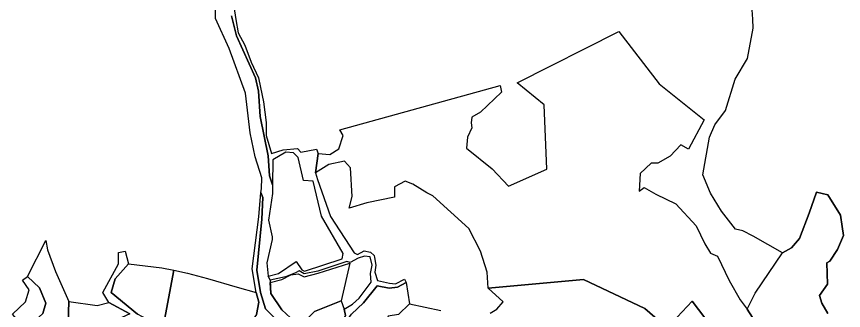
# Model space of a CAD drawing. Header units: metres. Extents: x 425810 to 429904, y 275710 to 280356.
# Drawn here: x 428198 to 428595.1, y 279371 to 279512 of the extents above; entities that cross this region are included whole.
import ezdxf

# ---------------------------------------------------------------- set-up
doc = ezdxf.new("R2010")
doc.units = ezdxf.units.M
doc.layers.add('00_지적', color=6, linetype='Continuous')

msp = doc.modelspace()

# ---------------------------------------------------------------- linework, layer by layer
at = {"layer": '00_지적', "linetype": 'Continuous', "flags": 128}
for points in [[(428331.02, 279358.1), (428317.61, 279371.8), (428315.13, 279379.58), (428313.41, 279390.39), (428315.75, 279414.77), (428316.34, 279425.14), (428315.29, 279427.59), (428315.57, 279429.31), (428315.81, 279434.64), (428312.62, 279444.73), (428310.18, 279456.22), (428308.02, 279475.25), (428300.16, 279496.72), (428293.5, 279511.19), (428293.68, 279522.34)], [(428301.57, 279522.23), (428303.31, 279510.57), (428304.37, 279504.24), (428307.66, 279498.33), (428310.67, 279490.22), (428314.21, 279482.67), (428315.21, 279477.96), (428316.61, 279471.12), (428317.9, 279461.19), (428317.87, 279454.88), (428320.42, 279446.32), (428326.08, 279448.11), (428332.95, 279448.64), (428334.5, 279446.98), (428341.97, 279448.32), (428342.88, 279446.29), (428341.51, 279437.06), (428342.49, 279433.8), (428348.74, 279416.03), (428360.2, 279398.68), (428361.65, 279397.79), (428364.94, 279399.59), (428368.03, 279398.99), (428369.77, 279397.39), (428369.88, 279396.34), (428370.51, 279392.78), (428370.07, 279389.34), (428371.35, 279385.33), (428377.17, 279384.01), (428379.99, 279383.79), (428384.37, 279385.98), (428385.11, 279384.33), (428380.97, 279382.22), (428376.93, 279381.68), (428371.12, 279382.74), (428364.54, 279374.61), (428358.92, 279369.2)], [(428587.65, 279369.47), (428584.63, 279374.4), (428583.53, 279378.19), (428587.36, 279383.63), (428587.03, 279393.79), (428588.62, 279394.69), (428592.17, 279400.17), (428595.09, 279406.99), (428594.45, 279411.26), (428593.72, 279416.71), (428587.64, 279426.41), (428582.18, 279427.74), (428578.63, 279417.61), (428573.97, 279405.52), (428570.1, 279401.07), (428565.82, 279398.58), (428551.79, 279406.68), (428546.81, 279409.22), (428543.27, 279410.07), (428536.56, 279418.59), (428531.22, 279427.3), (428527.55, 279436.01), (428530.71, 279454.21), (428533.4, 279460.1), (428538.45, 279466.89), (428543.02, 279481.98), (428549.05, 279491.96), (428551.7, 279506.53), (428551.58, 279510.76), (428551.25, 279515.32)], [(428301.16, 279512.32), (428303.57, 279502.74), (428312.73, 279482.61), (428314.23, 279476.25), (428314.97, 279464.02), (428318.85, 279445.26), (428319.51, 279435.65), (428320.85, 279431.34), (428320.98, 279427.07), (428319.02, 279414.25), (428320.72, 279406.31), (428320.79, 279404.97), (428318.11, 279393.84), (428318.9, 279387.37), (428319.79, 279385.49), (428320.04, 279379.06), (428325.4, 279371.25), (428331.7, 279365.59)], [(428355.9, 279368.51), (428355.27, 279371.64), (428359.38, 279373.98), (428362.6, 279376.82), (428368.28, 279384.53), (428367.96, 279388.75), (428368.75, 279392.79), (428367.73, 279396.66), (428365.16, 279397.1), (428362, 279396.03), (428358.14, 279393.96), (428356.61, 279394.51), (428342.73, 279389.76), (428336.07, 279388.48), (428333.77, 279389.99), (428332, 279389.01), (428327.11, 279387.16), (428319.79, 279385.49), (428318.9, 279387.37), (428323.77, 279388.72), (428332.24, 279394.4), (428335.05, 279390.43), (428336.29, 279389.91), (428354.3, 279395.78), (428354.92, 279398.25), (428344.47, 279416.29), (428340.46, 279433.05), (428335.77, 279433.28), (428333.27, 279444.47), (428330.93, 279446.56), (428327.29, 279446.94), (428321.13, 279443.24), (428320.85, 279431.34), (428319.51, 279435.65), (428318.85, 279445.26), (428314.97, 279464.02), (428314.23, 279476.25), (428312.73, 279482.61), (428303.57, 279502.74), (428301.16, 279512.32)], [(428544.62, 279346.15), (428522.42, 279375.51), (428510.46, 279362.65), (428499.73, 279371.98), (428470.23, 279385.83), (428424.49, 279381.75), (428424.04, 279389.42), (428420.87, 279399.44), (428415.2, 279410.26), (428397.94, 279426.03), (428395.08, 279427.36), (428388.36, 279431.6), (428384.55, 279433.08), (428379.42, 279430.39), (428379.42, 279425.36), (428366.25, 279422.7), (428357.8, 279420.03), (428359.18, 279425.69), (428358.43, 279439.49), (428355.42, 279442.57), (428347.9, 279440.99), (428341.51, 279437.06), (428342.88, 279446.29), (428348.38, 279445.81), (428352.74, 279448.49), (428354.8, 279454.9), (428353.17, 279457.69), (428430.21, 279478.89), (428430.84, 279475.8), (428420.86, 279466.23), (428416.58, 279463.82), (428416.26, 279461.06), (428416.7, 279458.64), (428414.51, 279454.08), (428414.12, 279448.92), (428426.45, 279438.95), (428434.21, 279430.67), (428452.59, 279438.72), (428451.31, 279469.73), (428438.45, 279480.21), (428487.3, 279504.87), (428506.62, 279479.68), (428528.24, 279462.43), (428528.24, 279462.43), (428520.65, 279448.46), (428516.98, 279450.48), (428511.93, 279445.07), (428506, 279441.71), (428502.8, 279441.66), (428497.51, 279436.79), (428497.04, 279428.27), (428499.44, 279429.92), (428504.91, 279426.87), (428514.65, 279422.21), (428524.32, 279411.56), (428528.54, 279402.98), (428531.17, 279398.53), (428534.66, 279396.96), (428540.26, 279385.31), (428545.41, 279376.07), (428548.86, 279371.55), (428551.48, 279367.61)], [(428313.2, 279368.98), (428314.38, 279374.91), (428312.99, 279379.64), (428311.21, 279390.89), (428314.29, 279415.98), (428314.29, 279415.98), (428315.29, 279427.59), (428316.34, 279425.14), (428315.75, 279414.77), (428313.41, 279390.39), (428315.13, 279379.58), (428317.61, 279371.8), (428331.02, 279358.1)], [(428551.48, 279367.61), (428548.86, 279371.55), (428548.86, 279371.55), (428552.64, 279379.35), (428565.82, 279398.58), (428570.1, 279401.07), (428573.97, 279405.52), (428578.63, 279417.61), (428582.18, 279427.74), (428587.64, 279426.41), (428593.72, 279416.71), (428594.45, 279411.26), (428595.09, 279406.99), (428592.17, 279400.17), (428588.62, 279394.69), (428587.03, 279393.79), (428587.36, 279383.63), (428583.53, 279378.19), (428584.63, 279374.4), (428587.65, 279369.47)], [(428252.41, 279369.42), (428242.39, 279374.77), (428239.39, 279379.61), (428246.9, 279393.28), (428246.88, 279398.82), (428250.17, 279399.43), (428251.72, 279393.29), (428245.41, 279386.16), (428243.37, 279379.55), (428256.12, 279369.26)], [(428425.48, 279369.63), (428428.58, 279371.68), (428431.74, 279375.09), (428424.49, 279381.75), (428470.23, 279385.83), (428499.73, 279371.98), (428510.46, 279362.65)], [(428381.4, 279369.11), (428386.77, 279374.21), (428386.77, 279374.21), (428401.78, 279370.91)]]:
    msp.add_lwpolyline(points, dxfattribs=at)
for points in [[(428216.71, 279389.64), (428223.09, 279375.22), (428222.74, 279364.83), (428208.58, 279355.77), (428204.71, 279364.02), (428210.69, 279369.5), (428212.11, 279374.51), (428208.98, 279381.82), (428203.32, 279387.33), (428211.98, 279404.48), (428212.87, 279400.15), (428216.71, 279389.64)], [(428353.84, 279375.54), (428341.11, 279370.56), (428334.85, 279364.18), (428331.7, 279365.6), (428325.41, 279371.25), (428320.05, 279379.06), (428319.84, 279384.38), (428325.39, 279385.9), (428329.65, 279388.06), (428333.26, 279388.51), (428336.08, 279387.09), (428342.77, 279388.81), (428358.1, 279393.74), (428353.84, 279375.54)], [(428251.72, 279393.29), (428267.82, 279391.48), (428273.51, 279390.31), (428268.57, 279363.89), (428260.83, 279366.65), (428256.12, 279369.26), (428243.37, 279379.55), (428245.41, 279386.16), (428251.72, 279393.29)], [(428273.51, 279390.31), (428280.05, 279388.92), (428289.75, 279386.35), (428303.89, 279382.15), (428312.99, 279379.64), (428314.38, 279374.91), (428313.2, 279368.98), (428306.97, 279360.46), (428303.11, 279356.42), (428291.56, 279357.75), (428280.75, 279359.84), (428273.01, 279362.3), (428268.57, 279363.89), (428273.51, 279390.31)], [(428203.32, 279387.33), (428208.98, 279381.82), (428212.11, 279374.51), (428210.69, 279369.5), (428204.71, 279364.02), (428200.2, 279364.38), (428196.11, 279369.21), (428202.28, 279375.13), (428204.04, 279380.92), (428200.8, 279385.59), (428203.32, 279387.33)], [(428386.77, 279374.21), (428381.4, 279369.11), (428376.45, 279368.27), (428374.25, 279361.51), (428375.04, 279357.62), (428377.39, 279355.14), (428377.22, 279351.72), (428373.06, 279344.89), (428371.44, 279340.67), (428351.6, 279341.79), (428350.9, 279347.93), (428349.17, 279352.61), (428351.51, 279356.94), (428354.71, 279363.35), (428358.92, 279369.2), (428364.54, 279374.61), (428371.12, 279382.74), (428376.93, 279381.68), (428380.97, 279382.22), (428385.11, 279384.33), (428386.77, 279374.21)], [(428223.09, 279375.22), (428236.74, 279373.31), (428242.39, 279374.77), (428252.41, 279369.42), (428246.47, 279366.67), (428236.67, 279360.23), (428222.74, 279364.83), (428223.09, 279375.22)], [(428353.84, 279375.54), (428355.27, 279371.64), (428355.9, 279368.51), (428345.59, 279352.93), (428336.69, 279360.05), (428334.85, 279364.17), (428341.11, 279370.56), (428353.84, 279375.54)], [(428544.62, 279346.15), (428538.66, 279340.81), (428535.09, 279337.62), (428525.69, 279329.2), (428503.94, 279355.65), (428510.46, 279362.65), (428522.42, 279375.51), (428544.62, 279346.15)]]:
    msp.add_lwpolyline(points, close=True, dxfattribs=at)

doc.saveas('drawing.dxf')
